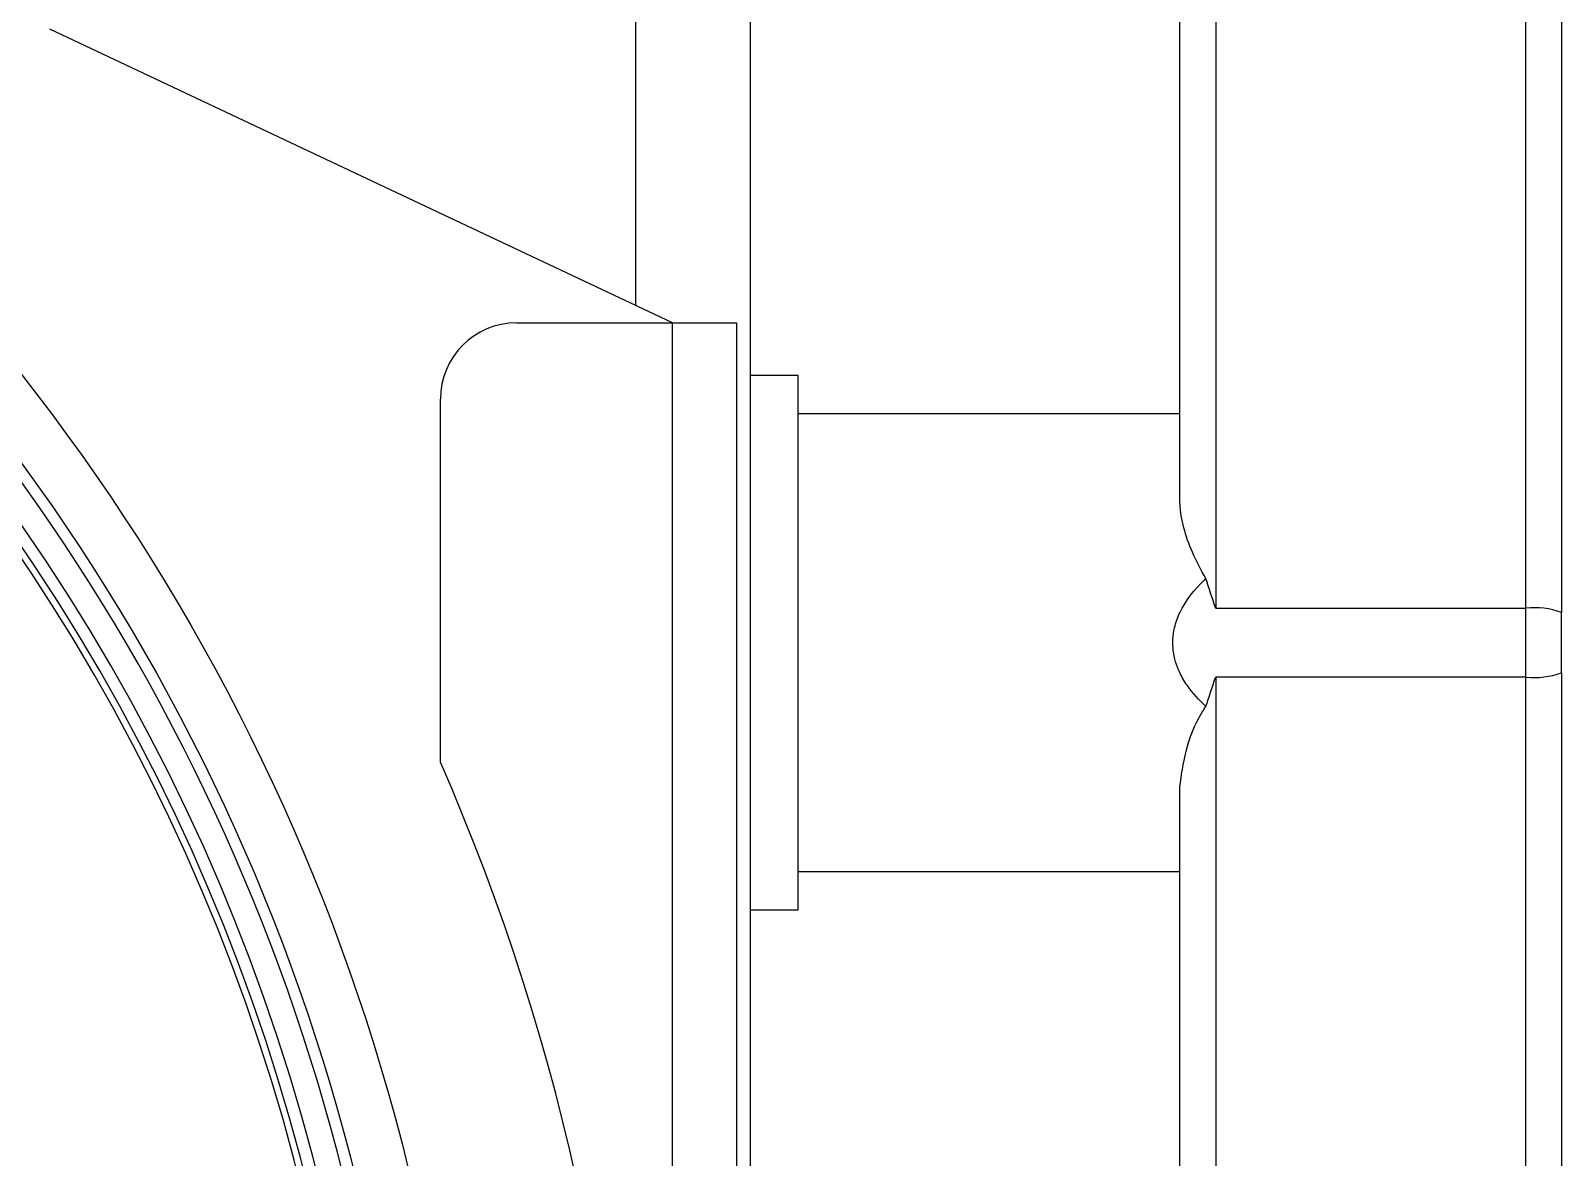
# Model space of a CAD drawing. Extents: x 8 to 113, y 0 to 87.
# Drawn here: x 51.715 to 54.222, y 37.652 to 39.497 of the extents above; entities that cross this region are included whole.
import ezdxf

# ---------------------------------------------------------------- set-up
doc = ezdxf.new("R2010")
doc.units = 0
doc.header["$MEASUREMENT"] = 0
doc.layers.add('OBJECT', color=7, linetype='CONTINUOUS')

msp = doc.modelspace()

# ---------------------------------------------------------------- linework, layer by layer
at = {"layer": 'OBJECT'}
for p, q in [((52.706, 39.047), (52.706, 44.9987)), ((52.894, 37.4437), (52.894, 44.9987)), ((53.597, 38.7313), (53.597, 39.6767)), ((53.6558, 39.6829), (53.6558, 38.5514)), ((54.1638, 38.5514), (54.1638, 39.64)), ((54.222, 39.633), (54.222, 38.5443)), ((52.766, 39.0187), (51.7465, 39.4995)), ((52.511, 39.0187), (52.766, 39.0187)), ((52.766, 34.6187), (52.766, 39.0187)), ((52.766, 39.0187), (52.8709, 39.0187)), ((52.8709, 39.0187), (52.8709, 34.6187)), ((52.972, 38.9324), (52.894, 38.9324)), ((52.972, 38.4646), (52.972, 38.9324)), ((52.386, 38.2991), (52.386, 38.8937)), ((53.597, 38.8699), (52.972, 38.8699)), ((53.6558, 38.5514), (54.1638, 38.5514)), ((54.222, 38.4455), (54.222, 38.5443)), ((52.972, 38.0574), (52.972, 38.4646)), ((54.1638, 38.4385), (53.6558, 38.4385)), ((53.6558, 38.4385), (53.6558, 37.3588)), ((54.1638, 37.3498), (54.1638, 38.4385)), ((54.222, 38.4455), (54.222, 37.3569)), ((53.597, 37.366), (53.597, 38.2586)), ((52.972, 38.1199), (53.597, 38.1199)), ((52.894, 38.0574), (52.972, 38.0574))]:
    msp.add_line(p, q, dxfattribs=at)
for centre, radius in [((49.006, 36.8187), 3.425), ((49.0071, 36.8187), 3.3365)]:
    msp.add_circle(centre, radius, dxfattribs=at)
for centre, radius, start, end in [((49.0071, 36.8187), 3.318, 1.4161, 88.5839), ((49.0071, 36.8187), 3.278, 7.5476, 82.4524), ((49.006, 36.8187), 3.248, 7.5799, 82.3994), ((49.0071, 36.8187), 3.258, 7.57, 82.43), ((52.511, 38.8937), 0.125, 90, 180), ((54.1775, 38.4208), 0.1313, 70.1943, 95.9622), ((54.1775, 38.5691), 0.1313, 264.037, 289.8058), ((49.006, 36.8187), 3.69, 336.3466, 23.6534)]:
    msp.add_arc(centre, radius, start, end, dxfattribs=at)
msp.add_ellipse((54.1595, 38.4949), major_axis=(0, 0.5), ratio=0.008776, start_param=4.59922, end_param=4.825558, dxfattribs=at)
for points, knots in [([(53.6396, 38.5997), (53.6319, 38.614), (53.61, 38.6547), (53.5978, 38.7006), (53.5971, 38.7281), (53.597, 38.7313)], [0, 0, 0, 0, 0.324577, 0.922742, 1, 1, 1, 1]), ([(53.6396, 38.3902), (53.6289, 38.4011), (53.6124, 38.4179), (53.5942, 38.4492), (53.5841, 38.4815), (53.5861, 38.516), (53.6009, 38.5573), (53.6218, 38.583), (53.6388, 38.5989), (53.6396, 38.5997)], [0, 0, 0, 0, 0.190457, 0.293194, 0.446602, 0.600717, 0.707922, 0.98553, 1, 1, 1, 1]), ([(53.6558, 38.5514), (53.6557, 38.5517), (53.6503, 38.5678), (53.6449, 38.5839), (53.6396, 38.5997)], [0, 0, 0, 0, 0.017275, 1, 1, 1, 1]), ([(53.6396, 38.3902), (53.6449, 38.406), (53.6503, 38.422), (53.6557, 38.4382), (53.6558, 38.4385)], [0, 0, 0, 0, 0.98272, 1, 1, 1, 1]), ([(53.597, 38.2586), (53.5996, 38.2777), (53.6049, 38.3168), (53.6223, 38.3642), (53.6376, 38.3871), (53.6396, 38.3902)], [0, 0, 0, 0, 0.454626, 0.927986, 1, 1, 1, 1])]:
    msp.add_open_spline(points, degree=3, knots=knots, dxfattribs=at)

doc.saveas('drawing.dxf')
